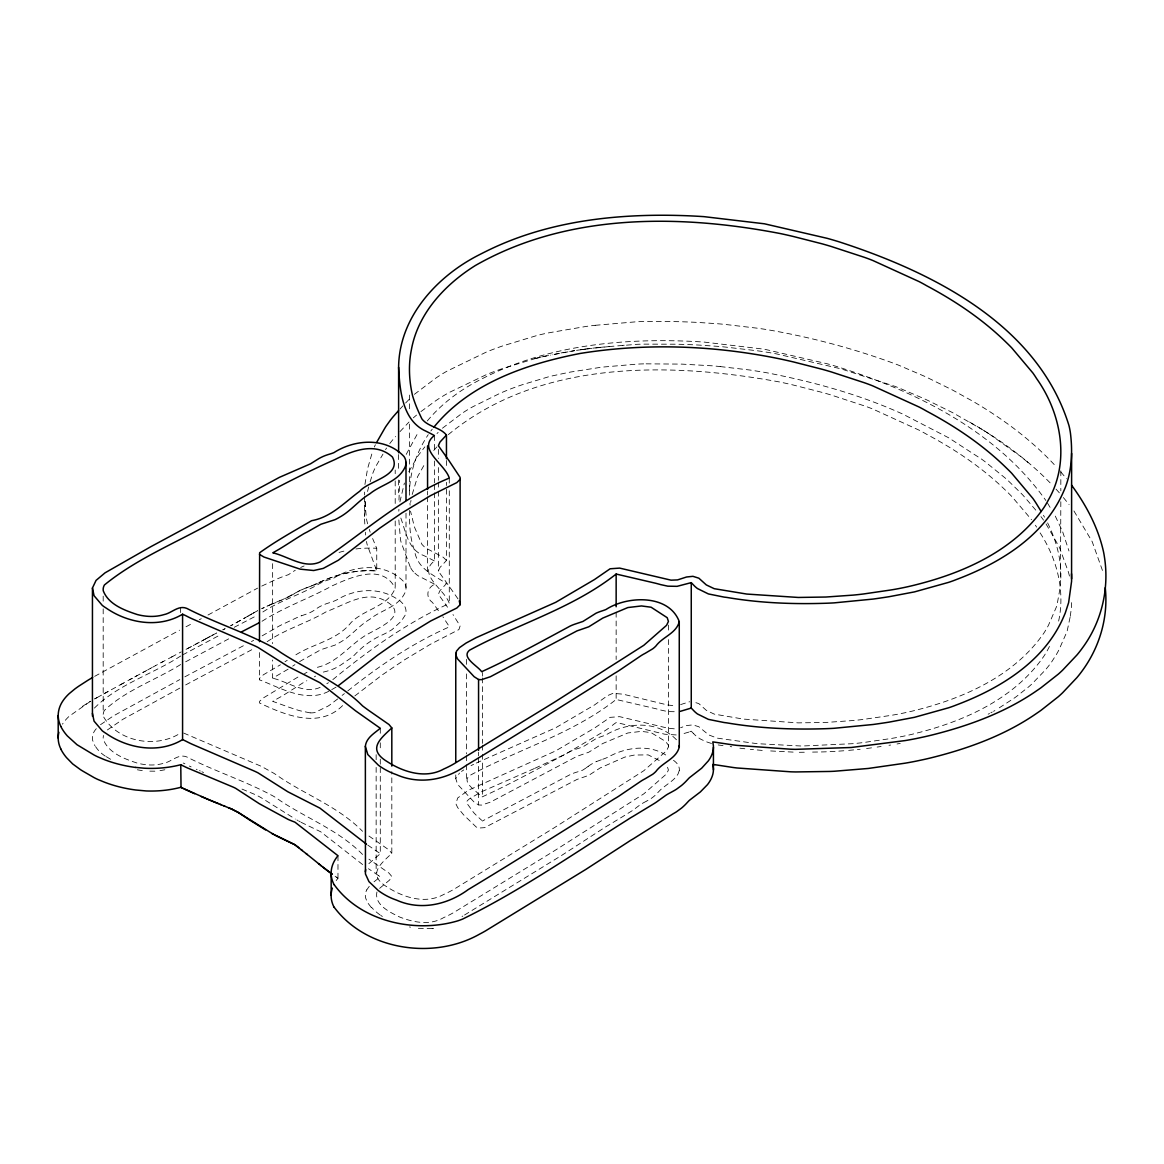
<?xml version="1.0" encoding="UTF-8"?>
<svg xmlns="http://www.w3.org/2000/svg" width="1164" height="1164" viewBox="0 0 1164 1164"><rect width="100%" height="100%" fill="white"/><g stroke="black" fill="none" stroke-linecap="round" stroke-linejoin="round"><path stroke-width="0.75" stroke-dasharray="5 3.75" d="M1060.826 501.713L1060.448 586.03L1056.868 605.877L1048.473 625.228A226.936 131.023 0 0 1 1044.064 632.809C1014.833 675.324 964.941 697.833 916.344 710.084A187.622 108.325 0 0 1 906.756 712.368A198.637 114.683 0 0 1 900.252 713.721A170.453 98.416 0 0 1 890.329 715.482L863.528 719.396A215.747 124.563 0 0 1 853.343 720.516L825.887 722.451L798.257 722.873L743.374 719.09L714.23 714.114L706.315 710.346L698.851 703.623L692.929 701.761M409.466 495.209C409.219 473.646 416.232 452.461 428.236 434.667M364.478 492.066L364.463 494.002A241.37 139.345 0 0 0 364.478 494.976M398.976 500.142L399.659 480.296M676.459 739.78C657.98 720.516 627.469 721.724 606.008 734.906A27.078 15.627 0 0 1 603.461 735.866L601.352 736.565A49.528 28.591 0 0 0 596.07 738.631L582.888 746.895L575.351 749.412A36.302 20.967 0 0 0 570.069 751.537C541.275 767.061 510.079 784.274 481.649 797.122C478.011 791.491 460.697 782.819 469.529 775.631C517.805 749.34 572.382 734.033 616.149 699.477L655.347 708.6A94.197 54.388 0 0 1 660.555 710.011L667.83 711.597L677.084 711.757M332.846 679.601C368.726 650.123 406.876 622.755 449.289 603.505C445.143 589.522 416.625 574.565 434.39 560.975L434.39 491.906M409.641 510.37C409.335 523.698 409.713 537.448 414.413 550.106C417.25 569.021 432.848 574.39 446.452 583.615L439.919 590.686L438.362 594.309L444.983 603.549A274.282 158.362 0 0 0 447.543 607.215M668.427 639.633L668.427 746.881L666.565 750.751L643.823 770.714L553.613 828.157L454.062 889.194A97.558 56.323 0 0 1 443.702 894.461C425.689 904.515 403.544 897.619 387.365 887.143C366.893 874.804 380.09 864.43 391.817 853.372L391.817 771.572M398.786 511.171L398.946 509.294M328.67 691.329C305.928 703.129 280.684 687.982 259.47 679.82L259.63 678.176L263.442 674.756L280.408 664.789M364.929 484.486L367.533 468.888L372.524 451.516M365.627 501.553L364.463 516.598A241.37 139.345 0 0 0 364.55 519.653L364.899 525.24M1058.629 621.096C1065.278 590.599 1056.839 558.56 1040.034 532.763M395.207 520.948L395.207 588.213C387.947 606.822 364.157 609.092 350.99 622.638C336.6 640.826 312.694 643.576 294.245 655.87M399.892 501.888L404.403 483.045M1070.254 616.309L1071.229 609.339A209.898 121.187 0 0 0 1071.637 602.603L1071.608 599.751M1070.08 617.327L1067.097 631.354L1058.978 649.803A255.062 147.261 0 0 1 1056.461 654.386L1051.834 661.632A213.114 123.035 0 0 1 1044.923 670.435L1032.046 683.806A175.677 101.428 0 0 1 1028.423 687.051L1016.623 696.392A161.199 93.062 0 0 1 1013.422 698.647L996.166 709.836M410.645 502.412L410.994 500.418M457.976 598.878L448.882 585.914A274.282 158.362 0 0 1 444.983 580.399L438.362 571.16L439.919 567.552L446.452 560.481L446.452 482.318M679.194 770.699L678.161 773.74A45.76 26.423 0 0 1 671.803 780.971L662.156 788.377A57.211 33.029 0 0 0 660.497 789.832L655.419 795.07A43.184 24.939 0 0 1 647.068 800.861M367.533 491.484L368.653 487.003M412.202 494.467L417.541 476.774L425.006 463.49M370.152 481.736L372.524 474.097A147.959 85.423 0 0 1 377.689 463.17L382.971 454.12M376.932 892.002C374.124 904.966 390.231 912.431 399.878 917.116C413.846 922.514 430.04 925.686 443.702 917.596A97.558 56.323 0 0 0 454.076 912.329L553.613 851.291L643.823 793.848L666.565 773.885L668.427 770.015L667.205 766.247M668.427 746.881L668.282 744.945L665.444 741.381L651.098 732.636L641.48 731.37L627.862 732.971L602.777 743.505L588.766 752.22L576.966 756.324L490.379 802.156L481.474 805.11L478.564 804.935L474.141 802.127L457.627 784.405L455.764 778.585L459.489 773.056M406.207 454.397L418.152 432.455M1049.448 646.457L1048.473 648.377A226.936 131.023 0 0 1 1044.064 655.943C1014.833 698.473 964.941 720.982 916.344 733.218A187.622 108.325 0 0 1 906.756 735.503A198.637 114.683 0 0 1 900.252 736.856A170.453 98.416 0 0 1 890.329 738.616L863.528 742.53A215.747 124.563 0 0 1 853.343 743.651L801.705 746.037L756.978 743.665L717.199 738.122L708.731 734.921L698.851 726.758L692.929 724.896L686.571 725.55L680.62 727.718M408.768 471.784L418.152 455.59L424.845 446.86M366.762 889.878L369.264 886.328M386.579 448.024L386.23 448.547A112.064 64.689 0 0 0 385.531 449.61M94.386 708.105C118.335 684.097 153.11 674.102 181.118 655.725M389.765 443.586L390.478 442.64A214.191 123.66 0 0 1 393.345 439.104L395.6 436.5M430.855 430.971L432.266 429.152M96.306 728.679L94.953 730.366A35.007 20.21 0 0 0 92.392 737.263A33.698 19.453 0 0 0 92.596 740.246L94.924 745.789M433.75 450.483L436.849 446.918M427.275 420.961C441.185 404.243 458.805 390.871 478.04 380.832A546.091 315.284 0 0 1 487.658 375.987C549.248 345.81 619.335 338.535 687.095 341.168A372.087 214.816 0 0 1 704.031 342.07L764.428 349.215L827.24 363.779A310.162 179.067 0 0 1 838.706 367.126C917.348 391.992 997.024 431.582 1045.854 500.491M368.872 863.659L380.293 853.692L380.293 766.436M400.009 409.03L402.904 405.901M400.009 431.611L409.015 422.023M405.625 402.991L410.383 398.059M436.995 433.561L438.144 432.382M448.329 434.623C539.441 359.269 670.333 361.786 780.608 382.17A401.726 231.927 0 0 1 793.484 385.08L821.944 392.355A281.368 162.436 0 0 1 831.212 395.033L864.299 405.858A134.762 77.813 0 0 1 872.985 409.117L919.065 430.142A153.284 88.493 0 0 1 926.617 434.274C955.557 449.668 983.071 468.204 1006.511 491.223A320.726 185.163 0 0 1 1011.72 496.402L1031.522 519.682M379.639 888.336L389.591 880.042L391.817 876.507L388.98 873.087L368.944 859.163M442.466 428.207L461.395 413.787A145.384 83.939 0 0 1 472.89 406.716L499.676 393.476A204.806 118.248 0 0 1 522.767 384.571L549.888 376.409L565.049 373.164A84.317 48.684 0 0 0 570.287 372.087L599.736 367.475A100.002 57.734 0 0 1 604.596 366.922L636.33 364.187A93.949 54.242 0 0 1 646.122 363.837M413.336 417.861L416.537 415.082M414.384 394.334L435.729 378.169A175.633 101.399 0 0 1 447.063 371.112L486.625 351.935A227.955 131.605 0 0 1 502.455 345.999L536.313 335.698A116.007 66.974 0 0 1 551.78 332.293L586.22 326.415A205.475 118.626 0 0 1 595.182 325.309M107.394 729.944L122.962 719.265L180.638 687.662M433.401 584.954C426.679 588.693 425.835 597.772 432.237 602.268A60.674 35.036 0 0 1 433.794 604.232L439.686 612.468M374.037 881.803L380.293 876.827L378.576 875.619M337.662 698.953L329.616 705.078A53.137 30.671 0 0 1 327.855 706.213L314.877 712.514A10.403 6.009 0 0 1 310.133 712.848M612.279 725.434L614.636 723.615A32.039 18.493 0 0 1 616.149 722.611A28.838 16.645 0 0 1 618.695 723.033L664.848 734.237L676.328 734.95M342.143 695.388L344.399 693.613M354.831 695.941L381.836 675.193L404.243 660.003L430.593 644.172L458.936 629.564L460.115 625.956L452.985 614.577M100.526 724.692L111.759 717.024A172.563 99.624 0 0 1 115.818 714.58L179.809 679.572M347.774 690.95C378.591 666.245 411.59 643.75 447.733 627.6A26.394 15.234 0 0 0 449.304 626.639L442.858 616.745M342.594 705.617C318.849 729.29 284.918 714.9 259.47 702.954L259.63 701.31L263.442 697.891L299.264 676.255M420.946 411.561L435.729 400.751A178.339 102.97 0 0 1 449.348 392.413L486.625 374.517A227.955 131.605 0 0 1 502.455 368.581L535.193 358.585M586.409 767.658L588.257 766.29M585.899 768.051L582.888 770.03A16.412 9.487 0 0 1 579.206 771.397L578.77 771.528M461.526 771.441L463.752 769.928M271.285 604.262C285.66 599.591 297.606 590.206 312.039 585.754M290.403 595.968L299.948 590.439L311.05 586.089M289.312 596.696L271.707 604.058M284.962 661.778L287.232 660.279M292.688 666.143L294.958 664.644M90.195 701.485L69.214 716.224A75.558 43.621 0 0 0 62.449 724.168M82.309 706.432L90.69 701.208M288.105 669.169L272.638 678.19L272.638 660.003M464.523 915.02L561.819 855.307L601.526 829.554A104.396 60.266 0 0 1 608.583 825.189L623.264 816.27A53.457 30.861 0 0 1 625.126 815.091L632.096 810.77A77.828 44.93 0 0 0 634.38 809.155L639.123 805.561A53.064 30.642 0 0 1 644.536 802.2L647.097 800.89M299.599 661.647L303.717 659.217A73.216 42.268 0 0 1 307.151 657.427L320.944 649.658L334.81 645.176A45.207 26.103 0 0 0 339.539 642.659C351.004 636.388 358.672 625.781 369.89 619.204C381.094 609.936 397.608 607.477 404.737 593.233A30.279 17.475 0 0 0 404.01 581.942C385.866 562.619 355.122 564.482 333.966 578.028A32.301 18.653 0 0 1 330.474 579.279L327.593 580.167A39.663 22.902 0 0 0 317.306 584.983C298.77 595.313 277.832 601.439 260.169 613.792M326.808 683.719L328.481 682.701M462.035 916.534L462.865 916.024M315.604 676.095L314.382 676.822M336.076 687.124L331.187 689.946M247.394 616.484L252.544 613.501M248.238 615.989L230.647 625.825L245.735 617.458M249.896 615.029L257.608 610.707L252.835 613.326M262.147 635.85L277.992 626.698A78.672 45.411 0 0 1 284.714 623.337L295.045 618.521A52.06 30.06 0 0 1 301.432 615.756M94.633 676.357L179.576 630.19M304.502 673.665L307.005 672.268M993.561 711.32L994.871 710.578M96.641 697.833L94.633 698.938L99.144 696.436M97.136 697.556L108.165 691.46M103.654 693.948L124.33 682.584M207.992 615.029L257.608 588.126M206.61 638.367L208.458 637.363M207.076 638.119L184.421 650.196M207.992 637.61L209.375 636.854M267.123 641.713C285.617 628.953 307.529 622.929 326.589 611.537C346.057 604.553 367.708 588.46 388.107 602.559C409.743 617.022 373.397 629.797 363.808 636.519C347.396 647.33 334.868 664.833 314.135 667.932M120.212 684.839L145.151 671.25M205.693 638.876L197.283 643.401M208.909 637.115L216.679 632.983L209.84 636.606M129.524 679.747L132.129 678.336M134.733 676.91L137.337 675.498M142.546 672.661L150.374 668.427M182.603 654.925L220.913 634.526M180.638 664.528C155.598 680.125 126.003 690.019 104.425 710.389A24.619 14.215 0 0 0 103.29 716.297C117.579 742.065 156.311 748.903 180.609 732.985M185.673 661.792L228.857 638.774M184.843 676.837L245.939 644.39M185.673 684.927L251.744 649.745M147.77 669.838L155.612 665.604M152.993 667.016L174.731 655.347M160.85 662.782L163.469 661.385M199.277 619.743L201.27 618.681M171.515 657.063L181.191 651.913M990.884 712.761L992.223 712.033M186.036 626.756L193.282 622.929M195.276 644.463L196.28 643.925M186.036 649.352L190.27 647.111M234.255 627.28L257.288 615.349M193.282 645.525L194.286 644.987M262.031 621.27C284.176 607.084 309.086 598.485 331.929 585.958C351.193 577.213 382.418 563.041 395.207 588.213M253.636 640.389L251.439 641.539M988.163 714.172L989.531 713.474M471.027 765.65L473.603 764.326M224.754 628.866L222.775 629.884L225.743 628.371M271.503 604.16L261.74 608.67L270.426 604.698M311.646 585.885C331.813 576.093 353.972 568.861 376.743 570.986L376.743 548.404L372.626 538.51M317.379 583.557L313.844 585.186M318.616 582.946C336.454 573.823 356.751 569.603 376.743 570.986L367.14 544.534A156.849 90.559 0 0 1 366.471 541.464M320.1 687.386C304.313 694.573 287.915 681.682 272.769 678.234M261.74 586.089L272.143 581.243A103.902 59.99 0 0 1 285.471 575.7L286.562 575.307A51.361 29.653 0 0 1 288.439 574.696L291.495 572.644A71.746 41.424 0 0 1 295.263 570.302M476.265 763.06L555.694 727.762L594.469 704.977L607.593 695.606L612.962 693.337L623.104 694.181L667.83 705.049L674.291 705.69M535.047 768.211L565.384 754.243L604.96 730.745A97.558 56.323 0 0 0 611.347 726.161M534.261 768.575L481.227 791.898L469.529 798.766A20.574 11.887 0 0 0 467.026 801.181A6.024 3.477 0 0 0 466.473 802.68L473.457 812.327A94.764 54.708 0 0 0 477.749 816.662L481.707 820.314M596.681 761.489L602.545 759.306M689.874 731.705L691.256 731.196L693.38 733.407M688.884 732.098L680.838 734.397M680.62 704.584L689.655 701.732M301.461 615.785L307.616 613.646A29.1 16.805 0 0 0 310.06 612.599L312.127 611.537A36.928 21.316 0 0 0 314.033 610.358L316.884 608.394A39.765 22.96 0 0 1 328.132 603.141L331.362 602.123A42.719 24.662 0 0 0 337.08 599.751C354.787 588.955 377.776 586.991 395.745 598.136A33.596 19.395 0 0 1 400.562 601.337L403.282 604.101A29.682 17.14 0 0 1 405.145 607.201A30.293 17.489 0 0 1 405.916 612.715A29.697 17.14 0 0 1 405.407 614.781L401.289 621.198L392.341 629.346A33.596 19.395 0 0 1 390.871 630.364L388.15 631.965A71.833 41.468 0 0 1 382.505 634.817C372.233 639.269 362.732 646.267 355.078 654.386A40.071 23.135 0 0 1 350.466 658.344L341.416 664.571A43.155 24.91 0 0 1 326.211 671.381L322.865 672.21M602.734 759.248L603.927 758.841A26.757 15.452 0 0 0 604.64 758.593L606.72 757.735A50.198 28.984 0 0 0 608.845 756.716C626.465 746.982 650.822 743.781 667.918 756.498M578.101 771.717L577.664 771.848A38.165 22.029 0 0 0 569.894 774.744L484.239 820.038A34.076 19.672 0 0 1 482.434 821.042L482.333 820.94M534.814 358.687L541.26 357.028M535.935 358.381L543.152 356.591M541.726 356.912L550.412 355.107M558.967 353.434L551.998 354.831M561.033 352.954L577.49 350.219M543.617 356.49L552.216 354.787M164.866 769.768L160.006 770.67M554.457 354.394L574.681 350.597M900.223 743.418L897.037 743.971M889.005 745.28L890.62 745.033M881.09 746.488L877.132 747.07M580.647 349.782L583.426 349.389M581.2 349.709L576.544 350.349M582.873 349.462L585.652 349.069M584.546 349.229L591.254 348.342M871.53 747.855L865.041 748.714M586.772 348.924L610.547 346.421M432.106 928.523L416.377 928.29M592.825 348.167L595.182 347.891M595.182 325.309L637.043 321.73A112.195 64.777 0 0 1 643.736 321.555L675.571 321.628A372.174 214.874 0 0 1 699.084 322.501L718.29 323.796A212.881 122.904 0 0 1 725.783 324.509L756.396 328.088A180.726 104.338 0 0 1 767.338 329.688C810.886 337.153 853.736 348.589 895.189 363.852A133.831 77.275 0 0 1 899.306 365.481L923.838 375.987A186.531 107.699 0 0 1 927.65 377.747L952.298 389.911A152.775 88.202 0 0 1 955.629 391.744L968.681 398.976A189.863 109.62 0 0 1 975.039 402.555C1004.998 420.32 1033.239 441.432 1056.723 467.288M595.968 347.803L596.768 347.716M597.554 347.643L598.34 347.556M599.14 347.469L605.993 346.814M622.696 345.388L624.224 345.242M609.019 346.552L637.043 344.326A112.195 64.777 0 0 1 643.736 344.137L675.571 344.209A372.174 214.874 0 0 1 699.084 345.082L718.29 346.392A212.881 122.904 0 0 1 725.783 347.105L756.396 350.684A156.471 90.341 0 0 1 761.111 351.31L768.895 352.532A309.988 178.965 0 0 1 776.068 353.798L840.83 368.799L895.189 386.433A133.831 77.275 0 0 1 899.306 388.078L923.838 398.568A186.531 107.699 0 0 1 927.65 400.329L952.298 412.493A152.775 88.202 0 0 1 955.629 414.34L982.867 429.923M848.687 750.373L858.523 749.456A183.781 106.113 0 0 0 860.152 749.281M843.798 750.765L837.294 751.231A217.828 125.756 0 0 1 818.83 752.002L810.289 752.119M154.856 771.179L147.13 771.121M804.28 752.235L800.847 752.279A65.795 37.99 0 0 1 798.271 752.264L797.413 752.25M646.122 363.837L681.755 364.114L712.062 365.802A206.828 119.412 0 0 1 720.196 366.573M674.291 728.824L667.83 728.184L619.655 716.66L610.096 717.359L594.469 728.111L555.694 750.896L468.525 790.181L457.728 797.937L455.852 803.669L457.627 807.54L463.534 814.771L476.163 826.978L478.564 828.07L484.617 827.648L576.966 779.458L588.766 775.355L600.202 767.92L624.893 757.066L634.467 755.029L648.159 754.883L661.036 761.387M793.121 752.104L767.192 750.765M310.133 712.863L299.963 710.768A187.244 108.106 0 0 1 286.606 706.373L272.682 701.339L277.643 698.531A160.501 92.669 0 0 0 286.635 693.22L303.862 682.279A73.405 42.37 0 0 1 306.83 680.722M762.216 750.416L750.314 749.325M723.019 745.557L722.262 745.484A42.908 24.764 0 0 1 718.173 744.916M744.844 748.758L741.206 748.336A59.277 34.222 0 0 1 737.86 747.87M720.196 366.573L748.161 369.817A84.215 48.626 0 0 1 751.362 370.225L763.919 372.262A206.843 119.426 0 0 1 768.56 373.106C813.491 381.967 858.028 394.087 899.903 412.813A83.051 47.957 0 0 1 902.522 413.962L948.602 437.766L981.79 459.285A219.283 126.6 0 0 1 985.835 462.312L1006.613 479.19L1020.683 492.881A192.846 111.337 0 0 1 1023.141 495.413L1037.633 512.291M142.27 770.626L137.046 769.739M730.221 746.531L731.749 746.793M409.466 926.937L410.499 927.17M183.665 733.058L261.347 766.349L273.787 773.245A164.56 95.011 0 0 1 280.568 777.785C307.98 795.87 339.088 807.394 362.557 831.314M711.466 743.461L707.799 742.283A51.027 29.464 0 0 1 705.18 741.279L701.034 739.344A39.532 22.829 0 0 1 693.409 733.393M241.996 789.09L254.916 794.474A62.929 36.331 0 0 1 259.427 796.758L260.751 797.5A119.965 69.258 0 0 1 262.715 798.664L295.292 819.063M183.199 763.017L184.916 763.802M196.309 769.229L197.109 769.579M199.51 770.641L200.295 771.005M191.114 766.887L189.339 766.058M201.91 771.761L203.569 772.576M969.568 422.037C999.527 439.09 1027.754 459.576 1051.703 484.486M296.966 819.98L297.795 820.445M434.39 584.11L418.676 576.064A26.903 15.539 0 0 1 416.552 574.638L413.511 571.844M301.083 822.308L320.667 831.765L362.63 864.561M298.61 820.911L300.254 821.842M110.609 759.277L105.371 756.12M983.376 430.243L985.399 431.524M986.417 432.179L988.396 433.445M989.385 434.085L1020.493 456.332M378.46 875.546L368.479 868.722M367.824 845.137L378.46 852.412A59 34.062 0 0 1 380.293 853.692M336.265 877.089L337.982 878.296A69.753 40.274 0 0 0 336.105 880.712M336.833 877.496L335.116 876.288M368.944 836.028L388.98 849.938L391.817 853.372M673.505 760.296L674.814 761.343A24.895 14.375 0 0 1 679.31 770.699M362.557 854.449C339.088 830.529 307.98 819.005 280.568 800.919A164.56 95.011 0 0 0 273.787 796.38C245.851 781.16 215.165 771.456 186.807 756.949C178.325 753.443 171.821 761.692 163.964 763.191C155.307 765.839 146.024 765.374 137.337 763.133C124.461 758.884 108.572 753.079 103.29 739.431A24.619 14.215 0 0 1 103.567 735.459M1027.957 462.414L1022.705 458.165M371.214 907.411L367.373 902.376L365.583 897.866A33.596 19.395 0 0 1 366.747 889.878M1056.01 489.098L1059.516 493.012M1060.841 471.958L1066.544 478.811M1063.387 497.552L1069.09 504.565M1040.98 516.627L1042.915 519.26A203.38 117.419 0 0 1 1043.541 520.148M1073.936 510.967L1092.181 541.624L1102.817 571.437M1046.058 523.946L1059.429 547.284L1068.479 572.252A214.671 123.937 0 0 1 1069.425 576.049M1047.484 503.081L1051.441 509.599M446.452 560.481L443.295 557.28L425.224 547.764L421.921 544.374L414.413 526.972L410.528 511.171M1043.439 515.288L1044.53 517.18M1055.282 516.118L1062.47 531.221L1068.974 550.994M1047.615 522.898C1056.054 540.009 1061.466 558.836 1060.826 578.057M410.208 566.897L401.056 542.104A136.203 78.643 0 0 1 400.445 539.267L398.655 517.718M370.181 532.21L369.308 529.402M367.635 523.815L367.14 521.952A156.849 90.559 0 0 1 366.471 518.868L364.739 500.418M400.838 518.053C405.741 531.613 408.273 549.961 423.812 555.577A273.467 157.882 0 0 1 433.314 560.379A49.441 28.547 0 0 1 434.39 560.975M365.583 535.018L365.365 532.195M409.961 503.197L410.106 505.191M1060.826 470.809L1060.826 490.801M668.427 625.083L668.427 632.358M616.149 612.22L616.149 659.479M616.149 675.848L616.149 699.477M482.42 672.472L482.42 676.109M482.42 677.928L482.42 743.374M482.42 745.178L482.42 752.453M482.42 754.272L482.42 797.893M478.564 752.22L478.564 755.858M478.564 757.677L478.564 804.935M466.546 659.362L466.546 664.804M466.546 673.898L466.546 753.879M466.546 755.698L466.546 762.973M466.546 764.792L466.546 779.327M455.764 774.948L455.764 778.585M449.289 478.084L449.289 483.526M449.289 490.801L449.289 603.505M446.452 460.508L446.452 467.783M438.362 449.377L438.362 458.471M438.362 467.55L438.362 480.281M438.362 482.1L438.362 489.375M438.362 491.193L438.362 571.16M434.39 435.554L434.39 451.908M434.39 461.002L434.39 482.813M434.39 484.631L434.39 490.088M427.566 491.339L427.566 494.976M427.566 496.795L427.566 571.32M409.422 395.062L409.422 409.597M409.422 424.147L409.422 493.216M406.003 513.208L406.003 587.733M398.612 454.571L398.612 470.925M398.612 480.019L398.612 492.736M395.207 470.052L395.207 473.69M395.207 480.965L395.207 504.594M380.293 728.271L380.293 735.546M380.293 742.807L380.293 750.082M380.293 759.175L380.293 764.632M376.147 754.665L376.147 760.121M376.147 767.382L376.147 872.811M364.463 496.504L364.463 516.598M337.982 855.715L337.982 878.296M272.638 563.667L272.638 643.648M259.47 652.553L259.47 679.82M180.609 607.564L180.609 613.006M103.189 596.157L103.189 601.613M103.189 608.874L103.189 714.303M1035.393 525.24A221.131 127.662 0 0 1 1036.586 527.117M588.271 766.305A47.826 27.616 0 0 1 596.608 761.445M433.663 928.377A40.624 23.455 0 0 1 432.208 928.683M382.359 916.461A71.63 41.351 0 0 1 380.861 915.471M380.133 914.977A71.63 41.351 0 0 1 371.52 907.309M105.298 756.164A51.653 29.828 0 0 1 95.099 745.76M413.482 571.859A44.232 25.535 0 0 1 410.223 566.883M374.328 447.005A147.959 85.423 0 0 1 375.405 444.75M339.059 552.434A67.701 39.096 0 0 1 346.115 550.616M355.893 548.957A67.701 39.096 0 0 1 376.758 548.288M300.661 567.494A71.746 41.424 0 0 1 304.095 565.966"/><path stroke-width="1.5" d="M398.612 367.315C399.718 389.271 402.104 418.793 423.812 430.142A273.467 157.882 0 0 1 433.314 434.958A49.441 28.547 0 0 1 434.39 435.554C416.61 449.144 445.157 464.087 449.289 478.084C401.26 497.901 362.702 533.548 320.1 561.965C304.313 569.152 287.915 556.247 272.769 552.813C283.027 547.327 293.401 539.965 303.717 533.796A73.216 42.268 0 0 1 307.151 532.006L320.944 524.237L334.81 519.755A45.207 26.103 0 0 0 339.539 517.238C351.004 510.967 358.672 500.36 369.89 493.783C381.094 484.515 397.608 482.042 404.737 467.797A30.279 17.475 0 0 0 404.01 456.521C385.866 437.198 355.122 439.061 333.966 452.607A32.301 18.653 0 0 1 330.474 453.858L327.593 454.746A39.663 22.902 0 0 0 317.306 459.562L310.526 463.81L279.462 477.327L150.898 546.658L105.051 572.833L96.059 580.385L92.451 588.009L94.066 595.721L102.257 605.353A45.44 26.234 0 0 0 106.142 608.044C128.025 623.307 158.944 628.516 182.573 614.214A19.148 11.058 0 0 1 183.199 614.461L186.182 615.887A101.021 58.316 0 0 0 192.307 618.884L254.305 645.642A62.827 36.273 0 0 1 258.059 647.46L287.799 666.332L319.925 682.715L355.573 710.826L378.46 726.991A59 34.062 0 0 1 380.293 728.271C374.401 733.276 366.165 737.845 365.351 746.371L365.452 873.975L368.973 881.643L378.446 890.664A79.603 45.963 0 0 0 384.44 894.607L386.637 895.829A60.135 34.716 0 0 0 396.546 900.121C420.597 910.917 447.674 904.704 468.277 889.543C517.413 859.934 565.908 829.248 614.461 798.81A96.336 55.61 0 0 0 619.015 796.031L640.709 781.335A50.198 28.984 0 0 1 645.263 778.701L652.757 774.235A38.005 21.941 0 0 0 655.943 771.397C662.622 762.245 676.4 758.812 679.267 747.041L679.267 621.62C668.893 594.004 627.28 595.662 606.008 609.485A27.078 15.627 0 0 1 603.461 610.445L601.352 611.144A49.528 28.591 0 0 0 596.07 613.195L582.888 621.474L575.351 623.991A36.302 20.967 0 0 0 570.069 626.116C541.275 641.64 510.079 658.853 481.649 671.701C478.011 666.07 460.697 657.398 469.529 650.21C517.805 623.919 572.382 608.612 616.149 574.041L655.347 583.179A94.197 54.388 0 0 1 660.555 584.59L667.83 586.176L677.084 586.336L691.256 582.626L693.919 585.419A38.165 22.029 0 0 0 695.868 587.267A39.809 22.989 0 0 0 697.498 588.562L708.396 593.931L724.154 597.117A54.373 31.399 0 0 1 727.151 597.481C757.939 602.719 789.338 604.189 820.547 603.403A214.991 124.126 0 0 0 834.05 602.879L873.146 599.067A611.362 352.968 0 0 0 889.005 596.725L914.468 591.894L948.5 582.393A97.689 56.396 0 0 0 956.342 579.556C998.974 563.478 1042.042 537.55 1062.077 494.86A503.677 290.796 0 0 0 1065.278 487.556C1071.913 470.387 1072.67 451.428 1070.458 433.284A210.466 121.507 0 0 0 1068.974 425.573C1037.837 324.538 932.408 272.07 838.706 241.705A310.162 179.067 0 0 0 827.24 238.344L764.428 223.794L704.031 216.65A372.087 214.816 0 0 0 687.095 215.747C619.335 213.114 549.248 220.389 487.658 250.566A546.091 315.284 0 0 0 478.04 255.411C436.122 276.988 399.019 317.918 398.612 367.315L398.612 452.752M366.529 844.206L319.925 808.136L287.799 791.753L258.059 772.881A62.827 36.273 0 0 0 254.305 771.077L192.307 744.305A101.021 58.316 0 0 1 186.182 741.308L183.199 739.882A19.148 11.058 0 0 0 182.573 739.635C158.944 753.937 128.025 748.728 106.142 733.48A45.44 26.234 0 0 1 102.257 730.788L94.066 721.142L92.451 713.445M1071.622 453.407L1071.578 581.374L1068.625 602.646L1065.278 612.977A503.677 290.796 0 0 1 1062.077 620.281C1042.042 662.971 998.974 688.899 956.342 704.977A97.689 56.396 0 0 1 948.5 707.814L914.468 717.315L889.005 722.146A611.362 352.968 0 0 1 873.146 724.488L834.05 728.3A214.991 124.126 0 0 1 820.547 728.839C789.338 729.624 757.939 728.14 727.151 722.917A54.373 31.399 0 0 0 724.154 722.538L708.396 719.367L697.498 713.983A39.809 22.989 0 0 1 695.868 712.688A38.165 22.029 0 0 1 693.919 710.855L691.256 708.061L691.256 582.626M259.47 641.64L259.63 552.755C276.043 540.94 294.085 530.886 311.646 520.686C331.289 517.165 344.5 502.368 359.763 491.223C368.828 480.499 402.293 476.032 392.457 457.045C375.274 441.476 352.721 450.657 334.956 459.547C295.307 477.08 257.084 498.236 218.657 518.737C180.827 540.954 138.356 557.221 104.425 584.968A24.619 14.215 0 0 0 103.29 590.876C108.572 604.509 124.461 610.329 137.337 614.563C146.024 616.804 155.307 617.284 163.964 614.621C171.821 613.122 178.325 604.887 186.807 608.394C215.151 622.915 245.866 632.561 273.787 647.824A164.56 95.011 0 0 1 280.568 652.349C308.053 670.333 339 682.119 362.557 705.893A306.729 177.088 0 0 0 368.944 710.593L388.98 724.517L391.817 727.951L391.817 766.116M365.351 871.792L365.671 869.61M679.267 621.62C676.4 633.391 662.622 636.81 655.943 645.962A38.005 21.941 0 0 1 652.757 648.799L645.263 653.28A50.198 28.984 0 0 0 640.709 655.914L619.015 670.595A96.336 55.61 0 0 1 614.461 673.374C565.224 704.307 515.943 735.328 466.153 765.446C446.016 779.967 419.724 784.943 396.546 774.7A60.135 34.716 0 0 1 386.637 770.393L384.44 769.171A79.603 45.963 0 0 1 378.446 765.243L367.809 754.548L365.351 746.371M391.817 727.951C380.09 739.009 366.893 749.383 387.365 761.722C403.544 772.198 425.689 779.08 443.702 769.04A97.558 56.323 0 0 0 454.076 763.773L553.613 702.736L643.823 645.293L666.565 625.315L668.427 621.445L667.205 617.691L651.098 607.215L641.48 605.949L627.862 607.55L602.777 618.084L588.766 626.799L576.966 630.903L490.379 676.735L481.474 679.689L478.564 679.514L474.141 676.706L457.627 658.984L455.852 655.114L456.433 651.229L459.489 647.635L466.109 643.037L476.265 637.625L555.694 602.326L594.469 579.556L610.096 568.789L619.655 568.105L671.046 580.167L677.506 579.919L686.571 576.995L692.929 576.326L698.851 578.188L706.315 584.925L714.23 588.693L746.764 594.062L798.257 597.452L825.887 597.03L853.343 595.095A215.747 124.563 0 0 0 863.528 593.975L890.329 590.061A170.453 98.416 0 0 0 900.252 588.3A198.637 114.683 0 0 0 906.756 586.947A187.622 108.325 0 0 0 916.344 584.663C964.941 572.412 1014.833 549.903 1044.064 507.373A226.936 131.023 0 0 0 1048.473 499.807C1070.313 461.642 1061.233 413.118 1036.586 378.562A221.131 127.662 0 0 0 1032.861 372.96L1011.72 347.847A320.726 185.163 0 0 0 1006.511 342.667C983.085 319.649 955.557 301.112 926.617 285.718A153.284 88.493 0 0 0 919.065 281.586L872.985 260.561A134.762 77.813 0 0 0 864.299 257.302L831.212 246.477A281.368 162.436 0 0 0 821.944 243.785L793.484 236.525A401.726 231.927 0 0 0 780.608 233.615C679.514 214.103 567.334 212.968 475.494 265.436C445.026 284.394 417.832 313.523 411.358 349.869C408.331 364.929 409.073 380.759 412.565 395.658C414.879 403.704 418.283 411.445 421.921 418.938C428.076 426.955 440.298 427.261 446.452 435.06L446.452 458.689M446.452 435.06L439.919 442.131L438.362 445.739L444.983 454.978A274.282 158.362 0 0 0 448.882 460.493L460.115 477.4L460.115 604.713L456.87 608.001L430.593 621.038L397.361 641.349L377.572 655.201L338.375 685.64M460.115 479.292L456.87 482.58L430.593 495.617L401.929 512.931L379.697 528.209L338.375 560.219L323.272 568.396L313.683 570.52L300.21 569.152L263.995 557.047L259.47 554.384M433.75 427.348C469.485 383.305 526.332 363.983 580.196 353.449C646.573 342.754 714.871 345.402 780.608 359.036A401.726 231.927 0 0 1 793.484 361.946L821.944 369.221A281.368 162.436 0 0 1 831.212 371.898L864.299 382.723A134.762 77.813 0 0 1 872.985 385.982L919.065 407.007A153.284 88.493 0 0 1 926.617 411.139C955.557 426.533 983.071 445.07 1006.511 468.088A320.726 185.163 0 0 1 1011.72 473.268L1032.861 498.396A221.131 127.662 0 0 1 1036.586 503.983L1041.183 511.505M398.539 410.63L393.345 416.523A214.191 123.66 0 0 0 390.478 420.058L386.23 425.966A112.064 64.689 0 0 0 384.382 428.949L377.703 440.589A147.959 85.423 0 0 0 376.583 442.509M92.654 677.477L91.665 678.045A170.817 98.62 0 0 0 87.824 680.329L79.05 685.989A143.317 82.746 0 0 0 74.889 688.942L69.214 693.628A74.947 43.272 0 0 0 61.692 702.823A70.233 40.551 0 0 0 60.848 726.394M241.443 631.936L259.47 622.609M691.256 708.061L680.096 711.393M716.006 764.864L732.84 767.454A143.972 83.124 0 0 0 736.987 767.978L790.589 771.805A150.927 87.14 0 0 0 795.812 771.936L829.496 771.456A160.166 92.48 0 0 0 834.312 771.252L868.286 768.458L905.054 763.191A218.032 125.872 0 0 0 916.461 761.081L924.26 759.423A227.969 131.619 0 0 0 933.383 757.255C969.845 748.001 1005.9 734.731 1036.949 713.139A219.851 126.934 0 0 0 1041.067 710.287L1058.265 696.741A226.107 130.543 0 0 0 1062.616 692.755L1076.86 677.666A217.028 125.305 0 0 0 1082.273 670.755C1099.689 646.995 1108.434 617.124 1105.247 587.718M715.205 764.763L713.066 764.515M135.679 767.411L144.074 768.196A71.499 41.278 0 0 0 180.755 764.719L184.596 766.596A159.046 91.825 0 0 0 187.637 768.022L232.465 786.82A38.79 22.392 0 0 1 235.652 788.319L259.368 803.742L288.032 819.354A76.067 43.912 0 0 0 294.754 822.075A11.989 6.926 0 0 1 295.307 822.439L337.982 855.715A69.753 40.274 0 0 0 334.112 884.727M713.823 764.603L712.804 764.472L713.416 768.502A60.019 34.644 0 0 1 712.208 776.272L711.364 778.352A70.335 40.609 0 0 1 707.436 784.682L700.35 791.942L689.641 800.134A25.986 15.001 0 0 0 688.782 800.934L687.284 802.52A91.65 52.918 0 0 1 681.566 808.063L676.575 811.73A54.053 31.21 0 0 1 673.403 813.621L633.231 838.851A79.865 46.109 0 0 0 627.614 842.329L585.739 869.464L485.679 930.793A130.717 75.471 0 0 1 479.553 934.154C433.532 960.242 366.325 950.319 334.214 907.294M217.464 803.247L221.131 804.731M220.214 804.368L224.783 806.216M218.381 803.626L210.073 800.235M216.548 802.884L212.881 801.399M223.866 805.852L229.061 807.976M211.979 801.021L206.115 798.577M228.682 807.816L230.545 808.587M229.439 808.122L231.854 809.14M209.083 799.828L180.769 787.315A71.499 41.278 0 0 1 146.169 790.953L135.679 789.992A93.717 54.111 0 0 1 103.654 781.859L97.776 779.429A77.217 44.581 0 0 1 94.008 777.567L83.11 771.281A130.703 75.456 0 0 1 80.52 769.68L72.663 763.919L66.479 757.575A92.684 53.515 0 0 1 60.775 748.99M205.126 798.169L201.183 796.496M231.287 808.907L238.751 812.748M232.058 809.227L237.558 812.021M194.65 793.702L184.043 788.916M182.937 788.392L181.846 787.853M181.031 787.446L180.769 764.719M271.867 833.468L294.754 844.657L307.311 854.551M275.795 835.65L294.754 844.657L298.77 847.668M274.224 834.777L275.01 835.214M273.438 834.341L237.747 812.137M265.508 829.874L248.732 819.441M239.027 812.909L248.092 818.976M331.143 873.437L332.278 874.251L323.723 867.777M330.023 872.622L322.588 866.874M323.156 867.326L320.886 865.507M301.083 849.531L302.334 850.535M318.514 863.601L321.453 865.972M306.074 853.547L319.765 864.605M1071.564 485.17C1085.968 504.841 1097.754 526.783 1103.268 550.688A208.021 120.096 0 0 1 1104.316 556.29C1109.568 588.373 1101.697 622.042 1082.273 648.159A217.028 125.305 0 0 1 1076.86 655.085L1062.616 670.173A226.107 130.543 0 0 1 1058.28 674.16L1041.067 687.706A219.851 126.934 0 0 1 1036.949 690.558C1005.9 712.15 969.845 725.419 933.383 734.659A227.969 131.619 0 0 1 924.26 736.827L916.461 738.5A218.032 125.872 0 0 1 905.054 740.595L851.16 747.506L795.812 749.34A150.927 87.14 0 0 1 790.589 749.209L736.987 745.382A143.972 83.124 0 0 1 732.84 744.873L712.804 741.89L713.416 745.92A60.441 34.891 0 0 1 712.208 753.69A67.963 39.241 0 0 1 708.381 760.819L701.674 768.196L689.641 777.537A25.986 15.001 0 0 0 688.782 778.338L687.051 780.2A89.788 51.842 0 0 1 681.551 785.467L676.575 789.148A54.053 31.21 0 0 1 673.403 791.04L667.612 794.197A37.175 21.461 0 0 0 665.779 795.361L656.263 802.2A108.645 62.725 0 0 1 653.179 804.164L633.231 816.27A79.865 46.109 0 0 0 627.614 819.732C573.314 853.91 520.133 890.911 462.515 919.124A101.603 58.666 0 0 1 457.961 920.797C415.446 933.513 360.986 921.873 334.214 884.713M459.242 600.857L460.115 604.713M1071.52 573.765L1071.622 578.843M679.252 745.469L679.267 747.041M713.43 747.273L713.43 769.855M616.149 574.041L616.149 606.764M478.564 679.514L478.564 750.402M455.764 653.149L455.764 762.216M427.566 445.899L427.566 489.52M406.003 462.312L406.003 500.476M331.173 872.811L331.173 895.392M182.573 614.214L182.573 739.635M92.451 588.009L92.436 716.166M58.2 715.496L58.2 738.092M334.112 907.309A69.753 40.274 0 0 1 332.351 888.132M60.848 748.976A70.233 40.551 0 0 1 58.869 732.316M60.775 726.394A93.324 53.879 0 0 0 67.323 735.91L76.984 744.698L94.008 754.97A77.217 44.581 0 0 0 97.776 756.847L103.596 759.321A93.717 54.111 0 0 0 135.664 767.469"/></g></svg>
